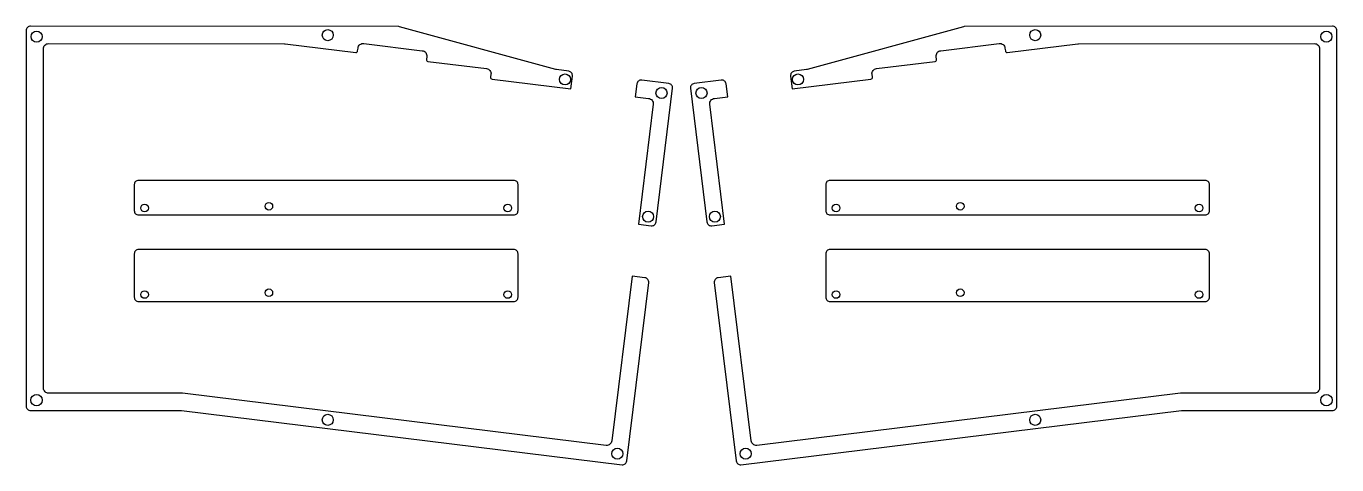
# Model space of a CAD drawing. Header units: millimetres. Extents: x -5 to 375, y -127 to 0.
import ezdxf

# ---------------------------------------------------------------- set-up
doc = ezdxf.new("R2010")
doc.units = ezdxf.units.MM
doc.layers.get('0').update_dxf_attribs({"linetype": 'CONTINUOUS'})

msp = doc.modelspace()

# ---------------------------------------------------------------- linework, layer by layer
for points in [[(153, -18.26), (153.45, -14.54, 0.414214), (152.37, -13.14), (148.8, -12.7, -0.03633), (148.62, -12.67), (103.43, -0.29, 0.066742), (103.1, -0.24), (-3.3, -0.15, 0.414464), (-4.55, -1.4), (-4.55, -109.98, 0.414214), (-3.3, -111.23), (40.22, -111.23, -0.030553), (40.37, -111.24), (167.79, -126.88, 0.414214), (169.19, -125.79), (175.51, -74.25, 0.414214), (174.43, -72.85), (170.7, -72.4), (164.86, -119.97, -0.414214), (163.19, -121.28), (40.63, -106.23, 0.030553), (40.57, -106.23), (1.95, -106.23, -0.414214), (0.45, -104.73), (0.45, -6.71, -0.414464), (1.95, -5.16), (70.13, -5.22, -0.030554), (70.32, -5.23), (90.76, -7.74, 0.414214), (91.32, -7.3), (91.43, -6.45, -0.414214), (93.1, -5.14), (110.02, -7.22, -0.414214), (111.33, -8.89), (111.22, -9.75, 0.414214), (111.66, -10.3), (128.58, -12.38, -0.414214), (129.89, -14.05), (129.78, -14.9, 0.414214), (130.22, -15.46)], [(329.78, -111.23), (373.3, -111.23, 0.414214), (374.55, -109.98), (374.55, -1.4, 0.414464), (373.3, -0.15), (266.9, -0.24, 0.066742), (266.57, -0.29), (221.38, -12.67, -0.03633), (221.2, -12.7), (217.63, -13.14, 0.414214), (216.55, -14.54), (217, -18.26), (239.78, -15.46, 0.414214), (240.22, -14.9), (240.11, -14.05, -0.414214), (241.42, -12.38), (258.34, -10.3, 0.414214), (258.78, -9.75), (258.67, -8.89, -0.414214), (259.98, -7.22), (276.9, -5.14, -0.414214), (278.57, -6.45), (278.68, -7.3, 0.414214), (279.24, -7.74), (299.68, -5.23, -0.030554), (299.87, -5.22), (368.05, -5.16, -0.414464), (369.55, -6.71), (369.55, -104.73, -0.414214), (368.05, -106.23), (329.43, -106.23, 0.030553), (329.37, -106.23), (206.81, -121.28, -0.414214), (205.14, -119.97), (199.3, -72.4), (195.57, -72.85, 0.414214), (194.49, -74.25), (200.81, -125.79, 0.414214), (202.21, -126.88), (329.63, -111.24, -0.030553)], [(182.41, -18.09, 0.414214), (181.32, -16.7), (173.48, -15.73, 0.414214), (172.08, -16.82), (171.63, -20.54), (175.5, -21.02, -0.414214), (176.81, -22.69), (172.55, -57.36), (176.27, -57.82, 0.414214), (177.67, -56.73)], [(194.5, -21.02), (198.37, -20.54), (197.92, -16.82, 0.414214), (196.52, -15.73), (188.68, -16.7, 0.414214), (187.59, -18.09), (192.33, -56.73, 0.414214), (193.73, -57.82), (197.45, -57.36), (193.19, -22.69, -0.414214)], [(131.23, -54.69), (136.48, -54.69, 0.414214), (137.73, -53.44), (137.73, -45.94, 0.414214), (136.48, -44.69), (27.96, -44.69, 0.414214), (26.71, -45.94), (26.71, -53.44, 0.414214), (27.96, -54.69), (33.21, -54.69), (68.14, -54.69), (83.29, -54.69)], [(283.29, -54.69), (331.23, -54.69), (336.48, -54.69, 0.414214), (337.73, -53.44), (337.73, -45.94, 0.414214), (336.48, -44.69), (227.96, -44.69, 0.414214), (226.71, -45.94), (226.71, -53.44, 0.414214), (227.96, -54.69), (233.21, -54.69), (268.14, -54.69)], [(26.71, -65.94), (26.71, -78.44, 0.414214), (27.96, -79.69), (33.21, -79.69), (68.14, -79.69), (83.29, -79.69), (131.23, -79.69), (136.48, -79.69, 0.414214), (137.73, -78.44), (137.73, -65.94, 0.414214), (136.48, -64.69), (27.96, -64.69, 0.414214)], [(227.96, -64.69, 0.414214), (226.71, -65.94), (226.71, -78.44, 0.414214), (227.96, -79.69), (233.21, -79.69), (268.14, -79.69), (283.29, -79.69), (331.23, -79.69), (336.48, -79.69, 0.414214), (337.73, -78.44), (337.73, -65.94, 0.414214), (336.48, -64.69)]]:
    msp.add_lwpolyline(points, format="xyb", close=True)
for centre, radius in [((-1.55, -3.15), 1.6), ((82.68, -2.73), 1.6), ((287.32, -2.73), 1.6), ((371.55, -3.15), 1.6), ((151.32, -15.53), 1.6), ((218.68, -15.53), 1.6), ((179.22, -19.46), 1.6), ((190.78, -19.46), 1.6), ((29.71, -52.69), 1.1), ((65.64, -52.19), 1.1), ((134.73, -52.69), 1.1), ((229.71, -52.69), 1.1), ((265.64, -52.19), 1.1), ((334.73, -52.69), 1.1), ((175.34, -55.18), 1.6), ((194.66, -55.18), 1.6), ((29.71, -77.69), 1.1), ((65.64, -77.19), 1.1), ((134.73, -77.69), 1.1), ((229.71, -77.69), 1.1), ((265.64, -77.19), 1.1), ((334.73, -77.69), 1.1), ((-1.55, -108.23), 1.65), ((371.55, -108.23), 1.65), ((82.68, -113.91), 1.6), ((287.32, -113.91), 1.6), ((166.42, -123.69), 1.6), ((203.58, -123.69), 1.6)]:
    msp.add_circle(centre, radius)

doc.saveas('drawing.dxf')
